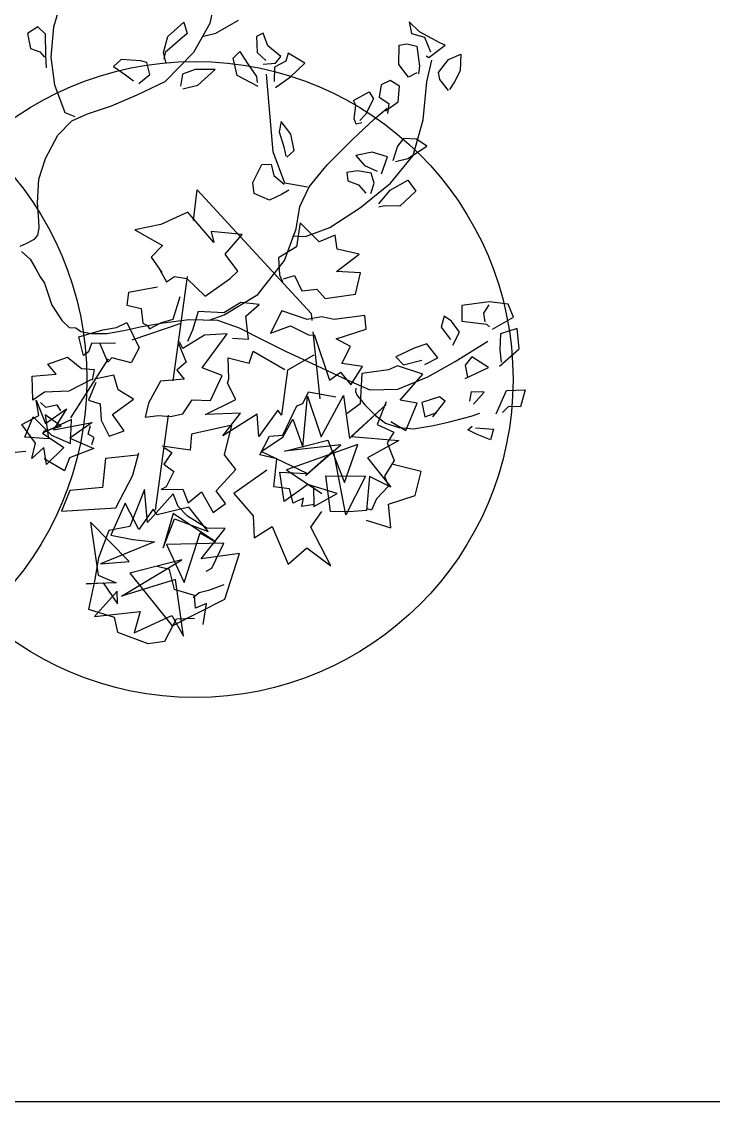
# Model space of a CAD drawing. Header units: millimetres. Extents: x -4017 to 59953, y -688 to 66564.
# Drawn here: x 45062 to 45985, y 14098 to 15537 of the extents above; entities that cross this region are included whole.
import ezdxf

# ---------------------------------------------------------------- set-up
doc = ezdxf.new("R2010")
doc.units = ezdxf.units.MM
doc.layers.add('www.cad-blocks.net', color=7, linetype='Continuous')

# ---------------------------------------------------------------- blocks, each defined once
blk = doc.blocks.new('A$C516926BB')
blk.add_line((0, 4.7221), (62.4121, 4.7221))
blk = doc.blocks.new('A$C7BD96E3D')
at = {"linetype": 'Continuous'}
for p, q in [((0.8039, 0.8942), (0.8197, 0.9482)), ((1.0123, 0.8988), (1.0216, 0.9417)), ((0.7826, 0.8942), (0.7688, 0.8852)), ((0.7926, 0.8842), (0.7826, 0.8942)), ((0.8003, 0.8535), (0.8039, 0.8942)), ((0.9558, 0.8811), (0.9773, 0.9004)), ((0.9773, 0.9004), (0.9818, 0.8852)), ((0.9905, 0.8603), (1.0123, 0.8988)), ((1.0198, 0.8855), (1.0503, 0.9029)), ((1.2912, 0.8873), (1.2777, 0.9007)), ((1.2777, 0.9007), (1.2809, 0.8852)), ((0.7688, 0.8852), (0.7726, 0.8653)), ((0.7931, 0.8563), (0.7926, 0.8842)), ((0.9501, 0.86), (0.9558, 0.8811)), ((0.9818, 0.8852), (0.9523, 0.86)), ((1.0034, 0.8818), (1.0198, 0.8855)), ((1.0829, 0.8855), (1.0739, 0.8811)), ((1.0739, 0.8811), (1.0751, 0.8597)), ((1.0894, 0.8687), (1.0829, 0.8855)), ((1.2809, 0.8852), (1.2982, 0.8802)), ((1.3187, 0.8727), (1.2912, 0.8873)), ((1.2982, 0.8802), (1.3062, 0.8606)), ((0.7726, 0.8653), (0.7851, 0.8606)), ((1.1064, 0.8547), (1.0894, 0.8687)), ((1.2639, 0.8439), (1.2644, 0.8696)), ((1.2644, 0.8696), (1.2744, 0.8715)), ((1.2744, 0.8715), (1.2879, 0.8681)), ((1.2879, 0.8681), (1.2914, 0.8417)), ((1.3039, 0.8532), (1.3257, 0.8696)), ((1.3257, 0.8696), (1.3187, 0.8727)), ((0.7851, 0.8606), (0.7916, 0.8535)), ((0.7941, 0.8392), (0.7931, 0.8563)), ((0.8051, 0.8162), (0.8003, 0.8535)), ((0.8936, 0.8504), (0.8836, 0.8411)), ((0.9196, 0.8488), (0.8936, 0.8504)), ((0.9538, 0.8457), (0.9501, 0.86)), ((0.9523, 0.86), (0.9506, 0.851)), ((0.9523, 0.8212), (0.9905, 0.8603)), ((1.0429, 0.8522), (1.0519, 0.8613)), ((1.0481, 0.8293), (1.0429, 0.8522)), ((1.0519, 0.8613), (1.0621, 0.8451)), ((1.0751, 0.8597), (1.0866, 0.8491)), ((1.0996, 0.8454), (1.1064, 0.8547)), ((1.1161, 0.8588), (1.1131, 0.8482)), ((1.1384, 0.8454), (1.1161, 0.8588)), ((1.3004, 0.8554), (1.3039, 0.8532)), ((1.3011, 0.8206), (1.3077, 0.8498)), ((1.3167, 0.833), (1.3299, 0.8507)), ((1.3299, 0.8507), (1.3467, 0.8575)), ((1.3467, 0.8575), (1.3457, 0.8355)), ((0.8836, 0.8411), (0.8996, 0.8302)), ((0.9281, 0.8467), (0.9196, 0.8488)), ((0.9321, 0.8305), (0.9281, 0.8467)), ((0.9924, 0.837), (0.9756, 0.8308)), ((1.0189, 0.8373), (0.9924, 0.837)), ((0.9959, 0.8162), (1.0189, 0.8373)), ((1.0621, 0.8451), (1.0739, 0.828)), ((1.0831, 0.8442), (1.0996, 0.8454)), ((1.0981, 0.8401), (1.0976, 0.8212)), ((1.1131, 0.8482), (1.0981, 0.8401)), ((1.1194, 0.8274), (1.1384, 0.8454)), ((1.2767, 0.8271), (1.2639, 0.8439)), ((1.2914, 0.8417), (1.2899, 0.8314)), ((1.3457, 0.8355), (1.3382, 0.8206)), ((0.8996, 0.8302), (0.9103, 0.8221)), ((0.915, 0.8035), (0.9523, 0.8212)), ((0.9171, 0.8184), (0.9321, 0.8305)), ((0.9756, 0.8308), (0.9728, 0.815)), ((1.0761, 0.8144), (1.0481, 0.8293)), ((1.0739, 0.828), (1.0749, 0.8199)), ((1.0912, 0.7892), (1.0873, 0.8311)), ((1.0994, 0.8131), (1.1194, 0.8274)), ((1.2524, 0.8227), (1.2401, 0.8168)), ((1.2649, 0.815), (1.2524, 0.8227)), ((1.2877, 0.8327), (1.2767, 0.8271)), ((1.2961, 0.7699), (1.3011, 0.8206)), ((1.3184, 0.8237), (1.3167, 0.833)), ((1.3299, 0.8091), (1.3184, 0.8237)), ((1.3382, 0.8206), (1.3312, 0.8106)), ((0.8191, 0.7793), (0.8051, 0.8162)), ((0.9761, 0.8113), (0.9959, 0.8162)), ((1.2034, 0.796), (1.2244, 0.8075)), ((1.2244, 0.8075), (1.2301, 0.7979)), ((1.2401, 0.8168), (1.2376, 0.8004)), ((1.2629, 0.7942), (1.2649, 0.815)), ((0.8806, 0.7889), (0.915, 0.8035)), ((1.2064, 0.7898), (1.2034, 0.796)), ((1.2301, 0.7979), (1.2194, 0.7774)), ((1.2376, 0.8004), (1.2507, 0.7917)), ((1.2462, 0.7821), (1.2629, 0.7942)), ((1.2507, 0.7917), (1.2487, 0.7783)), ((0.8323, 0.774), (0.8191, 0.7793)), ((0.8278, 0.7687), (0.849, 0.778)), ((0.849, 0.778), (0.8806, 0.7889)), ((1.0963, 0.7274), (1.0912, 0.7892)), ((1.2041, 0.7715), (1.2064, 0.7898)), ((1.2194, 0.7774), (1.2119, 0.769)), ((1.2313, 0.7712), (1.2483, 0.7858)), ((0.8093, 0.7498), (0.8278, 0.7687)), ((1.1071, 0.7678), (1.1044, 0.7541)), ((1.1199, 0.751), (1.1071, 0.7678)), ((1.2023, 0.7439), (1.2313, 0.7712)), ((1.2069, 0.7644), (1.2041, 0.7715)), ((1.2144, 0.7662), (1.2069, 0.7644)), ((1.2829, 0.7227), (1.2961, 0.7699)), ((0.7928, 0.7184), (0.8093, 0.7498)), ((1.1044, 0.7541), (1.1104, 0.7339)), ((1.1244, 0.729), (1.1199, 0.751)), ((1.1685, 0.7103), (1.2023, 0.7439)), ((1.2622, 0.7349), (1.2557, 0.7153)), ((1.2699, 0.7454), (1.2622, 0.7349)), ((1.2874, 0.7445), (1.2699, 0.7454)), ((1.2757, 0.7187), (1.3014, 0.7349)), ((1.3014, 0.7349), (1.2874, 0.7445)), ((1.1118, 0.6855), (1.0963, 0.7274)), ((1.1104, 0.7339), (1.1131, 0.7218)), ((1.1144, 0.7203), (1.1244, 0.729)), ((1.2284, 0.7268), (1.2064, 0.7227)), ((1.2064, 0.7227), (1.2179, 0.7091)), ((1.2487, 0.7209), (1.2284, 0.7268)), ((1.2406, 0.6982), (1.2487, 0.7209)), ((1.2528, 0.6855), (1.2829, 0.7227)), ((0.7839, 0.6911), (0.7928, 0.7184)), ((1.0691, 0.6864), (1.0814, 0.7106)), ((1.0814, 0.7106), (1.0936, 0.7109)), ((1.0936, 0.7109), (1.0971, 0.6957)), ((1.1441, 0.6808), (1.1685, 0.7103)), ((1.2179, 0.7091), (1.2349, 0.7016)), ((1.2592, 0.7147), (1.2757, 0.7187)), ((0.7821, 0.6594), (0.7839, 0.6911)), ((1.0971, 0.6957), (1.1109, 0.6842)), ((1.2086, 0.7022), (1.1944, 0.6998)), ((1.1944, 0.6998), (1.1959, 0.6886)), ((1.2271, 0.6991), (1.2086, 0.7022)), ((1.2309, 0.6855), (1.2271, 0.6991)), ((0.99, 0.6358), (0.9952, 0.6768)), ((1.1472, 0.5114), (0.9952, 0.6768)), ((1.0709, 0.6718), (1.0691, 0.6864)), ((1.1171, 0.6765), (1.1074, 0.6706)), ((1.1423, 0.6802), (1.1118, 0.6855)), ((1.1318, 0.6544), (1.1441, 0.6808)), ((1.1959, 0.6886), (1.2101, 0.6836)), ((1.2101, 0.6836), (1.2199, 0.6724)), ((1.2127, 0.6532), (1.2528, 0.6855)), ((1.2264, 0.6718), (1.2309, 0.6855)), ((1.2374, 0.6581), (1.2522, 0.6765)), ((1.2522, 0.6765), (1.2759, 0.6898)), ((1.2759, 0.6898), (1.2867, 0.6749)), ((1.0914, 0.6631), (1.0709, 0.6718)), ((1.1074, 0.6706), (1.0914, 0.6631)), ((1.2867, 0.6749), (1.2652, 0.655)), ((0.7839, 0.6361), (0.7821, 0.6594)), ((1.127, 0.6249), (1.1318, 0.6544)), ((1.1718, 0.6265), (1.2127, 0.6532)), ((1.2447, 0.6554), (1.2371, 0.6538)), ((1.2652, 0.655), (1.2447, 0.6554)), ((0.7842, 0.6255), (0.7839, 0.6361)), ((0.9824, 0.6468), (0.9465, 0.6307)), ((1.0171, 0.6066), (0.9824, 0.6468)), ((0.7827, 0.6162), (0.7842, 0.6255)), ((0.9465, 0.6307), (0.9118, 0.6233)), ((0.9118, 0.6233), (0.9488, 0.6026)), ((1.0548, 0.6174), (1.0137, 0.6214)), ((1.0137, 0.6214), (1.0171, 0.6066)), ((1.1115, 0.5827), (1.127, 0.6249)), ((1.1324, 0.6326), (1.1275, 0.6007)), ((1.1578, 0.6075), (1.1324, 0.6326)), ((1.1396, 0.6147), (1.1718, 0.6265)), ((0.7588, 0.6016), (0.7671, 0.6054)), ((0.7671, 0.6054), (0.7779, 0.6109)), ((0.7779, 0.6109), (0.7827, 0.6162)), ((1.0323, 0.5912), (1.0548, 0.6174)), ((1.122, 0.6153), (1.1396, 0.6147)), ((1.1789, 0.6165), (1.1578, 0.6075)), ((1.1817, 0.5979), (1.1789, 0.6165)), ((0.7606, 0.5945), (0.7725, 0.5842)), ((0.9488, 0.6026), (0.9338, 0.5872)), ((1.0493, 0.5684), (1.0323, 0.5912)), ((1.1275, 0.6007), (1.1033, 0.5863)), ((1.1807, 0.5681), (1.2108, 0.5912)), ((1.2108, 0.5912), (1.1817, 0.5979)), ((0.7725, 0.5842), (0.78, 0.5715)), ((0.9338, 0.5872), (0.948, 0.5668)), ((1.076, 0.5373), (1.1115, 0.5827)), ((1.1033, 0.5863), (1.1048, 0.5635)), ((0.78, 0.5715), (0.7857, 0.5606)), ((0.9455, 0.5694), (0.9541, 0.5541)), ((0.9541, 0.5541), (0.9646, 0.5614)), ((0.9646, 0.5614), (0.9811, 0.5584)), ((1.0389, 0.5586), (1.0493, 0.5684)), ((1.1048, 0.5635), (1.1089, 0.5541)), ((1.1101, 0.5581), (1.1246, 0.5627)), ((1.1246, 0.5627), (1.1344, 0.5422)), ((1.2127, 0.566), (1.1807, 0.5681)), ((1.2062, 0.5376), (1.2127, 0.566)), ((0.7857, 0.5606), (0.7913, 0.5526)), ((0.7913, 0.5526), (0.7946, 0.5429)), ((0.942, 0.547), (0.9036, 0.5398)), ((0.9818, 0.5611), (0.9627, 0.4224)), ((0.9811, 0.5584), (1.0057, 0.5351)), ((1.0057, 0.5351), (1.0389, 0.5586)), ((0.7946, 0.5429), (0.8012, 0.5231)), ((0.9036, 0.5398), (0.901, 0.523)), ((0.9628, 0.5045), (0.9722, 0.5346)), ((1.0312, 0.51), (1.076, 0.5373)), ((1.1344, 0.5422), (1.1547, 0.5444)), ((1.1547, 0.5444), (1.1657, 0.532)), ((1.1657, 0.532), (1.2062, 0.5376)), ((0.8012, 0.5231), (0.8152, 0.5022)), ((0.901, 0.523), (0.9203, 0.5188)), ((0.9203, 0.5188), (0.9225, 0.4992)), ((1.0533, 0.5265), (1.0306, 0.513)), ((1.0777, 0.5238), (1.0533, 0.5265)), ((1.06, 0.5084), (1.0777, 0.5238)), ((1.3844, 0.5277), (1.3477, 0.5227)), ((1.3477, 0.5227), (1.3479, 0.5016)), ((1.3772, 0.5125), (1.3842, 0.5237)), ((1.4094, 0.5243), (1.3844, 0.5277)), ((1.4167, 0.5072), (1.4094, 0.5243)), ((0.9476, 0.5), (0.9628, 0.5045)), ((0.9496, 0.4995), (0.9837, 0.5038)), ((0.9837, 0.5038), (1.0222, 0.5032)), ((0.9964, 0.5148), (0.9888, 0.4897)), ((1.0306, 0.513), (0.9964, 0.5148)), ((1.0109, 0.5032), (1.0312, 0.51)), ((1.0635, 0.4778), (1.06, 0.5084)), ((1.1077, 0.5157), (1.0926, 0.4856)), ((1.1418, 0.5038), (1.1077, 0.5157)), ((1.1606, 0.5077), (1.1418, 0.5038)), ((1.1481, 0.5025), (1.1472, 0.5114)), ((1.1776, 0.5041), (1.1606, 0.5077)), ((1.2185, 0.5095), (1.1776, 0.5041)), ((1.2201, 0.491), (1.2185, 0.5095)), ((1.3242, 0.5085), (1.3202, 0.4939)), ((1.3342, 0.5016), (1.3242, 0.5085)), ((1.3789, 0.501), (1.3772, 0.5125)), ((1.3887, 0.4911), (1.4167, 0.5072)), ((0.8152, 0.5022), (0.8242, 0.4932)), ((0.8242, 0.4932), (0.8332, 0.4929)), ((0.8332, 0.4929), (0.84, 0.488)), ((0.8372, 0.4808), (0.8694, 0.4903)), ((0.8694, 0.4903), (0.8873, 0.4935)), ((0.8873, 0.4935), (0.9011, 0.4999)), ((0.8974, 0.4892), (0.921, 0.4945)), ((0.9011, 0.4999), (0.9176, 0.4664)), ((0.9085, 0.4767), (0.9735, 0.4992)), ((0.921, 0.4945), (0.9496, 0.4995)), ((0.9225, 0.4992), (0.9288, 0.4961)), ((0.9288, 0.4961), (0.9313, 0.4915)), ((0.9313, 0.4915), (0.9476, 0.5)), ((0.9888, 0.4897), (0.9819, 0.4745)), ((1.0222, 0.5032), (1.0509, 0.4929)), ((1.0509, 0.4929), (1.0834, 0.4762)), ((1.0926, 0.4856), (1.1196, 0.4955)), ((1.1196, 0.4955), (1.1434, 0.4836)), ((1.1801, 0.4781), (1.2201, 0.491)), ((1.3202, 0.4939), (1.3329, 0.4771)), ((1.3449, 0.487), (1.3342, 0.5016)), ((1.3479, 0.5016), (1.3807, 0.4976)), ((1.3807, 0.4976), (1.3849, 0.4942)), ((1.4217, 0.492), (1.3992, 0.4849)), ((1.4242, 0.465), (1.4217, 0.492)), ((0.8435, 0.4559), (0.8372, 0.4808)), ((0.84, 0.488), (0.8535, 0.4852)), ((0.8535, 0.4852), (0.8747, 0.4855)), ((0.8747, 0.4855), (0.8974, 0.4892)), ((1.0049, 0.4832), (0.9758, 0.4655)), ((1.0016, 0.4395), (1.0351, 0.485)), ((1.0351, 0.485), (1.0049, 0.4832)), ((1.0419, 0.479), (1.0635, 0.4778)), ((1.0834, 0.4762), (1.1127, 0.4619)), ((1.1434, 0.4836), (1.1482, 0.4832)), ((1.1588, 0.3984), (1.1496, 0.4874)), ((1.1508, 0.4839), (1.1714, 0.4231)), ((1.1995, 0.4678), (1.1801, 0.4781)), ((1.3357, 0.4696), (1.3449, 0.487)), ((1.3992, 0.4849), (1.3984, 0.4634)), ((0.85, 0.4607), (0.8435, 0.4559)), ((0.854, 0.4718), (0.85, 0.4607)), ((0.886, 0.4722), (0.854, 0.4718)), ((0.8757, 0.4472), (0.8652, 0.4723)), ((0.888, 0.4697), (0.8877, 0.4696)), ((0.9176, 0.4664), (0.9068, 0.4462)), ((0.9703, 0.4719), (0.9802, 0.4472)), ((0.9758, 0.4655), (0.9713, 0.4742)), ((1.0642, 0.4459), (1.0695, 0.4616)), ((1.0695, 0.4616), (1.1119, 0.4375)), ((1.1127, 0.4619), (1.1551, 0.442)), ((1.188, 0.4455), (1.1995, 0.4678)), ((1.2844, 0.4656), (1.2597, 0.4544)), ((1.3012, 0.4715), (1.2844, 0.4656)), ((1.3157, 0.4529), (1.3012, 0.4715)), ((1.3391, 0.4479), (1.3827, 0.4749)), ((1.3982, 0.4417), (1.4242, 0.465)), ((1.3984, 0.4634), (1.4002, 0.447)), ((0.796, 0.4446), (0.8223, 0.4536)), ((0.8223, 0.4536), (0.8409, 0.4386)), ((0.8763, 0.4516), (0.826, 0.3727)), ((0.8811, 0.453), (0.8757, 0.4472)), ((0.9068, 0.4462), (0.8811, 0.453)), ((0.9802, 0.4472), (0.9678, 0.4366)), ((1.0362, 0.4527), (1.0642, 0.4459)), ((1.0371, 0.4249), (1.0362, 0.4527)), ((1.1505, 0.4566), (1.1152, 0.4366)), ((1.2597, 0.4544), (1.2702, 0.4435)), ((1.2702, 0.4435), (1.2944, 0.4498)), ((1.2984, 0.4439), (1.3157, 0.4529)), ((1.3023, 0.4274), (1.3391, 0.4479)), ((1.3612, 0.4544), (1.3524, 0.4429)), ((1.3832, 0.4401), (1.3612, 0.4544)), ((0.8068, 0.4312), (0.796, 0.4446)), ((0.8409, 0.4386), (0.8576, 0.4375)), ((0.8576, 0.4375), (0.8551, 0.4232)), ((0.9678, 0.4366), (0.9775, 0.4246)), ((1.0284, 0.4295), (1.0016, 0.4395)), ((1.1152, 0.4366), (1.1074, 0.3766)), ((1.1551, 0.442), (1.1957, 0.4231)), ((1.1714, 0.4231), (1.1859, 0.4337)), ((1.1859, 0.4337), (1.1997, 0.4168)), ((1.2154, 0.4411), (1.188, 0.4455)), ((1.1997, 0.4168), (1.2154, 0.4411)), ((1.2143, 0.4318), (1.2122, 0.3916)), ((1.2501, 0.4367), (1.2143, 0.4318)), ((1.2619, 0.4421), (1.2501, 0.4367)), ((1.296, 0.4313), (1.2619, 0.4421)), ((1.3522, 0.4255), (1.3832, 0.4401)), ((1.3524, 0.4429), (1.3552, 0.4271)), ((0.7749, 0.4285), (0.8068, 0.4312)), ((0.776, 0.3963), (0.7749, 0.4285)), ((0.8541, 0.424), (0.8238, 0.4085)), ((0.8601, 0.42), (0.8503, 0.3966)), ((0.8837, 0.4297), (0.8582, 0.4245)), ((0.8898, 0.41), (0.8837, 0.4297)), ((0.946, 0.4217), (0.93, 0.3925)), ((0.9775, 0.4246), (0.946, 0.4217)), ((1.0127, 0.3959), (1.0284, 0.4295)), ((1.0355, 0.4192), (1.0371, 0.4249)), ((1.0466, 0.3975), (1.0355, 0.4192)), ((1.1957, 0.4231), (1.2253, 0.4103)), ((1.2623, 0.4109), (1.3023, 0.4274)), ((1.2657, 0.3965), (1.296, 0.4313)), ((0.7916, 0.4069), (0.776, 0.3963)), ((0.8238, 0.4085), (0.7916, 0.4069)), ((0.9101, 0.3977), (0.8898, 0.41)), ((1.1357, 0.3922), (1.1432, 0.4075)), ((1.1432, 0.4075), (1.1799, 0.4007)), ((1.2065, 0.4125), (1.2062, 0.4078)), ((1.2062, 0.4078), (1.2083, 0.4026)), ((1.2253, 0.4103), (1.2623, 0.4109)), ((1.3604, 0.4075), (1.3582, 0.3951)), ((1.3774, 0.4069), (1.3604, 0.4075)), ((1.3632, 0.3911), (1.3774, 0.4069)), ((1.3934, 0.378), (1.4072, 0.4094)), ((1.4072, 0.4094), (1.4322, 0.41)), ((1.4322, 0.41), (1.4259, 0.3876)), ((0.784, 0.3758), (0.7804, 0.3963)), ((0.7804, 0.3963), (0.7927, 0.3655)), ((0.7861, 0.3932), (0.7926, 0.3869)), ((0.7926, 0.3869), (0.8077, 0.39)), ((0.8077, 0.39), (0.8127, 0.382)), ((0.8503, 0.3966), (0.8657, 0.3917)), ((0.8657, 0.3917), (0.867, 0.3698)), ((0.8822, 0.3775), (0.9101, 0.3977)), ((0.93, 0.3925), (0.9257, 0.3736)), ((0.9761, 0.3782), (0.9883, 0.397)), ((0.9883, 0.397), (1.0127, 0.3959)), ((1.0062, 0.3775), (1.0466, 0.3975)), ((1.1091, 0.35), (1.128, 0.3891)), ((1.128, 0.3891), (1.1357, 0.3922)), ((1.1358, 0.3336), (1.1421, 0.4018)), ((1.1421, 0.4018), (1.1604, 0.3475)), ((1.1604, 0.3475), (1.1903, 0.4026)), ((1.1903, 0.4026), (1.1983, 0.3453)), ((1.2122, 0.3916), (1.1948, 0.3788)), ((1.1983, 0.3453), (1.2468, 0.3907)), ((1.2468, 0.3907), (1.2005, 0.348)), ((1.2083, 0.4026), (1.2136, 0.3963)), ((1.2136, 0.3963), (1.2184, 0.3901)), ((1.2184, 0.3901), (1.2328, 0.3762)), ((1.2469, 0.3943), (1.2351, 0.3638)), ((1.2883, 0.3924), (1.2657, 0.3965)), ((1.2734, 0.3558), (1.2883, 0.3924)), ((1.3179, 0.401), (1.2947, 0.3932)), ((1.2947, 0.3932), (1.2987, 0.3743)), ((1.3092, 0.3743), (1.3257, 0.3951)), ((1.3257, 0.3951), (1.3179, 0.401)), ((0.7612, 0.3638), (0.784, 0.3758)), ((0.8137, 0.3619), (0.7923, 0.3769)), ((0.7923, 0.3769), (0.7969, 0.3447)), ((0.7927, 0.3655), (0.8206, 0.3849)), ((0.8206, 0.3849), (0.8034, 0.3569)), ((0.8977, 0.3556), (0.8822, 0.3775)), ((0.9257, 0.3736), (0.9433, 0.376)), ((0.9564, 0.3765), (0.939, 0.25)), ((0.9433, 0.376), (0.9594, 0.3745)), ((0.9594, 0.3745), (0.9761, 0.3782)), ((1.0527, 0.3792), (1.0062, 0.3775)), ((1.029, 0.3491), (1.0527, 0.3792)), ((1.0752, 0.3779), (1.029, 0.3491)), ((1.0773, 0.3478), (1.0752, 0.3779)), ((1.1024, 0.3832), (1.0773, 0.3478)), ((1.1074, 0.3766), (1.1024, 0.3832)), ((1.2328, 0.3762), (1.2462, 0.3659)), ((1.2987, 0.3743), (1.3144, 0.3799)), ((1.3313, 0.3675), (1.3603, 0.3752)), ((1.3603, 0.3752), (1.3719, 0.3793)), ((1.4099, 0.388), (1.4022, 0.3799)), ((1.4259, 0.3876), (1.4099, 0.388)), ((0.7793, 0.3392), (0.7612, 0.3638)), ((0.7652, 0.3469), (0.7762, 0.3741)), ((0.7762, 0.3741), (0.8007, 0.35)), ((0.8275, 0.3705), (0.7887, 0.3525)), ((0.79, 0.3552), (0.8137, 0.3619)), ((0.8034, 0.3569), (0.855, 0.3666)), ((0.855, 0.3666), (0.8253, 0.3458)), ((0.826, 0.3386), (0.8275, 0.3705)), ((0.8495, 0.3509), (0.8529, 0.3625)), ((0.867, 0.3698), (0.8778, 0.3485)), ((1.0411, 0.3632), (0.9874, 0.3512)), ((1.0316, 0.3237), (1.0411, 0.3632)), ((1.1092, 0.3472), (1.1226, 0.3713)), ((1.1226, 0.3713), (1.1358, 0.3336)), ((1.2351, 0.3638), (1.2574, 0.354)), ((1.2462, 0.3659), (1.2638, 0.36)), ((1.2534, 0.3679), (1.2734, 0.3558)), ((1.2638, 0.36), (1.2835, 0.3581)), ((1.2835, 0.3581), (1.3101, 0.3628)), ((1.3101, 0.3628), (1.3313, 0.3675)), ((1.3557, 0.3569), (1.3617, 0.3616)), ((0.7969, 0.3447), (0.7652, 0.3469)), ((0.7887, 0.3525), (0.8173, 0.3333)), ((0.8007, 0.35), (0.826, 0.3386)), ((0.8253, 0.3458), (0.8572, 0.3322)), ((0.8577, 0.3467), (0.8495, 0.3509)), ((0.8544, 0.3373), (0.8577, 0.3467)), ((0.8778, 0.3485), (0.8977, 0.3556)), ((0.9874, 0.3512), (0.9857, 0.3297)), ((1.0785, 0.3237), (1.0916, 0.3485)), ((1.0804, 0.3281), (1.1092, 0.3472)), ((1.0916, 0.3485), (1.1091, 0.35)), ((1.2005, 0.348), (1.2639, 0.3425)), ((1.2574, 0.354), (1.2482, 0.3395)), ((1.3682, 0.3507), (1.3557, 0.3569)), ((1.3662, 0.3594), (1.3902, 0.3578)), ((1.3862, 0.3436), (1.3682, 0.3507)), ((1.3902, 0.3578), (1.3862, 0.3436)), ((0.7744, 0.3189), (0.7793, 0.3392)), ((0.7907, 0.3333), (0.7744, 0.3189)), ((0.7943, 0.3106), (0.7907, 0.3333)), ((0.8173, 0.3333), (0.7943, 0.3106)), ((0.8572, 0.3322), (0.8246, 0.3197)), ((0.9857, 0.3297), (0.9484, 0.3353)), ((0.9511, 0.3332), (0.9612, 0.3265)), ((1.1113, 0.3283), (1.1693, 0.343)), ((1.1865, 0.3369), (1.1113, 0.3283)), ((1.209, 0.3372), (1.1139, 0.3034)), ((1.1392, 0.2962), (1.1865, 0.3369)), ((1.1693, 0.343), (1.1914, 0.2865)), ((1.1914, 0.2865), (1.209, 0.3372)), ((1.2639, 0.3425), (1.222, 0.3195)), ((1.2482, 0.3395), (1.2576, 0.3162)), ((0.7524, 0.3272), (0.7667, 0.3283)), ((0.8181, 0.3023), (0.7911, 0.3184)), ((0.8246, 0.3197), (0.8181, 0.3023)), ((0.8729, 0.3187), (0.8688, 0.2799)), ((0.9148, 0.3231), (0.8729, 0.3187)), ((0.9094, 0.2966), (0.9173, 0.3262)), ((0.9612, 0.3265), (0.9506, 0.3113)), ((1.0464, 0.304), (1.0316, 0.3237)), ((1.1012, 0.3184), (1.0785, 0.3237)), ((1.1416, 0.2987), (1.0804, 0.3281)), ((1.0971, 0.2809), (1.1012, 0.3184)), ((1.1769, 0.3292), (1.1392, 0.2962)), ((1.1932, 0.2435), (1.1769, 0.3292)), ((1.222, 0.3195), (1.2532, 0.2807)), ((0.9506, 0.3113), (0.9641, 0.3013)), ((1.0205, 0.2758), (1.0464, 0.304)), ((1.0878, 0.3033), (1.0438, 0.2721)), ((1.1139, 0.3034), (1.1613, 0.2721)), ((1.2576, 0.3162), (1.2447, 0.2951)), ((1.2937, 0.3012), (1.2563, 0.3108)), ((0.8866, 0.2531), (0.9094, 0.2966)), ((0.9641, 0.3013), (0.9536, 0.2809)), ((1.111, 0.2612), (1.105, 0.3006)), ((1.105, 0.3006), (1.1416, 0.2987)), ((1.1729, 0.2482), (1.1666, 0.2956)), ((1.1666, 0.2956), (1.2193, 0.2951)), ((1.2193, 0.2951), (1.1932, 0.2435)), ((1.2249, 0.2945), (1.2209, 0.2493)), ((1.2532, 0.2807), (1.2249, 0.2945)), ((1.2447, 0.2951), (1.25, 0.2817)), ((1.2858, 0.2693), (1.2937, 0.3012)), ((0.8254, 0.276), (0.814, 0.2484)), ((0.8688, 0.2799), (0.8254, 0.276)), ((0.9249, 0.2773), (0.9054, 0.228)), ((0.9289, 0.2335), (0.9249, 0.2773)), ((0.9536, 0.2809), (0.9472, 0.2775)), ((0.9472, 0.2775), (0.9758, 0.2778)), ((0.9758, 0.2778), (0.9829, 0.2597)), ((0.9829, 0.2597), (1.0006, 0.2742)), ((1.0006, 0.2742), (1.0162, 0.2469)), ((1.0326, 0.2585), (1.0205, 0.2758)), ((1.1179, 0.2784), (1.0971, 0.2809)), ((1.1427, 0.284), (1.111, 0.2612)), ((1.123, 0.2591), (1.1179, 0.2784)), ((1.1816, 0.2721), (1.1427, 0.284)), ((1.1499, 0.282), (1.1505, 0.2546)), ((1.25, 0.2817), (1.2339, 0.2648)), ((0.899, 0.2593), (0.8798, 0.2166)), ((0.917, 0.2241), (0.899, 0.2593)), ((0.963, 0.2715), (0.9289, 0.2335)), ((0.9695, 0.2549), (0.963, 0.2715)), ((1.0438, 0.2721), (1.0697, 0.2422)), ((1.1366, 0.2659), (1.123, 0.2591)), ((1.1344, 0.2549), (1.1366, 0.2659)), ((1.1505, 0.2546), (1.1816, 0.2721)), ((1.2339, 0.2648), (1.2275, 0.2499)), ((1.2501, 0.2577), (1.2858, 0.2693)), ((0.814, 0.2484), (0.8866, 0.2531)), ((0.9365, 0.251), (0.917, 0.2241)), ((0.9416, 0.2438), (0.9365, 0.251)), ((0.984, 0.2538), (0.9416, 0.2438)), ((0.963, 0.2452), (0.9496, 0.1997)), ((1.0193, 0.2075), (0.963, 0.2452)), ((0.982, 0.2418), (0.9695, 0.2549)), ((1.0095, 0.2213), (0.984, 0.2538)), ((1.0162, 0.2469), (1.0326, 0.2585)), ((1.1515, 0.2572), (1.1344, 0.2549)), ((1.1464, 0.2273), (1.161, 0.2479)), ((1.197, 0.2474), (1.1729, 0.2482)), ((1.2209, 0.2493), (1.197, 0.2474)), ((1.2275, 0.2499), (1.2215, 0.2515)), ((1.2532, 0.2263), (1.2501, 0.2577)), ((0.9045, 0.1814), (0.853, 0.2338)), ((0.853, 0.2338), (0.863, 0.1631)), ((0.9496, 0.1997), (0.9646, 0.2382)), ((0.9646, 0.2382), (1.0095, 0.2213)), ((1.0077, 0.2258), (0.982, 0.2418)), ((1.0697, 0.2422), (1.0712, 0.2131)), ((1.2201, 0.2363), (1.2532, 0.2263)), ((0.8773, 0.2227), (0.8635, 0.1861)), ((0.9054, 0.228), (0.8773, 0.2227)), ((0.8798, 0.2166), (0.909, 0.2108)), ((0.9778, 0.1534), (0.999, 0.2197)), ((0.999, 0.2197), (1.0193, 0.2075)), ((1.0003, 0.185), (1.0322, 0.2255)), ((1.0322, 0.2255), (1.0077, 0.2258)), ((1.0712, 0.2131), (1.0952, 0.2281)), ((1.0952, 0.2281), (1.1162, 0.1779)), ((1.1732, 0.1758), (1.1464, 0.2273)), ((0.9382, 0.2077), (0.8659, 0.1781)), ((0.909, 0.2108), (0.9382, 0.2077)), ((1.0304, 0.2058), (0.9543, 0.2041)), ((0.9543, 0.2041), (0.9778, 0.1534)), ((1.0146, 0.1725), (1.0304, 0.2058)), ((1.0516, 0.1922), (1.0003, 0.185)), ((1.0318, 0.1312), (1.0516, 0.1922)), ((1.1162, 0.1779), (1.1413, 0.1998)), ((1.1413, 0.1998), (1.1732, 0.1758)), ((0.8635, 0.1861), (0.8579, 0.1553)), ((0.8659, 0.1781), (0.9045, 0.1814)), ((0.8943, 0.1354), (0.9744, 0.1836)), ((0.9744, 0.1836), (0.905, 0.1659)), ((0.9581, 0.1709), (0.9418, 0.1747)), ((0.863, 0.1631), (0.8869, 0.1531)), ((0.905, 0.1659), (0.9615, 0.0955)), ((0.9646, 0.1442), (0.9581, 0.1709)), ((1.0072, 0.1684), (1.0146, 0.1725)), ((0.8869, 0.1531), (0.8469, 0.1517)), ((0.8469, 0.1517), (0.8695, 0.1528)), ((0.8579, 0.1553), (0.8503, 0.1179)), ((0.8695, 0.1528), (0.8887, 0.1248)), ((0.9662, 0.1573), (0.8943, 0.1354)), ((0.9916, 0.1359), (0.9646, 0.1442)), ((0.9766, 0.0821), (0.9662, 0.1573)), ((1.0307, 0.1501), (1.0101, 0.1429)), ((0.8885, 0.142), (0.8581, 0.1082)), ((0.8887, 0.1248), (0.8885, 0.142)), ((0.9615, 0.0955), (1.0318, 0.1312)), ((0.9978, 0.1395), (0.9898, 0.1329)), ((0.9929, 0.119), (0.9916, 0.1359)), ((1.0101, 0.1429), (0.9978, 0.1395)), ((0.8503, 0.1179), (0.8842, 0.1074)), ((1.0074, 0.1254), (0.9929, 0.119)), ((1.0028, 0.0974), (1.0074, 0.1254)), ((0.8581, 0.1082), (0.919, 0.1149)), ((0.8842, 0.1074), (0.8889, 0.0874)), ((0.919, 0.1149), (0.9112, 0.0863)), ((0.9112, 0.0863), (0.9449, 0.1018)), ((0.9449, 0.1018), (0.9612, 0.1096)), ((0.9519, 0.0752), (0.9675, 0.1052)), ((0.9612, 0.1096), (0.9766, 0.0821)), ((0.9675, 0.1052), (0.9914, 0.1057)), ((0.8889, 0.0874), (0.9293, 0.0719)), ((0.9293, 0.0719), (0.9519, 0.0752))]:
    blk.add_line(p, q, dxfattribs=at)
for centre in [(0.424, 0.424), (0.9921, 0.424)]:
    blk.add_circle(centre, 0.424, dxfattribs=at)

msp = doc.modelspace()

# ---------------------------------------------------------------- block references
at = {"xscale": 1000, "yscale": 1000, "zscale": 1000}
msp.add_blockref('A$C7BD96E3D', (44301.4, 14635.9), dxfattribs=at)
at = {"layer": 'www.cad-blocks.net', "color": 155, "true_color": 0x546d8e, "xscale": 1000, "yscale": 1000, "zscale": 1000}
msp.add_blockref('A$C516926BB', (-2458.7, 9375.6), dxfattribs=at)

doc.saveas('drawing.dxf')
